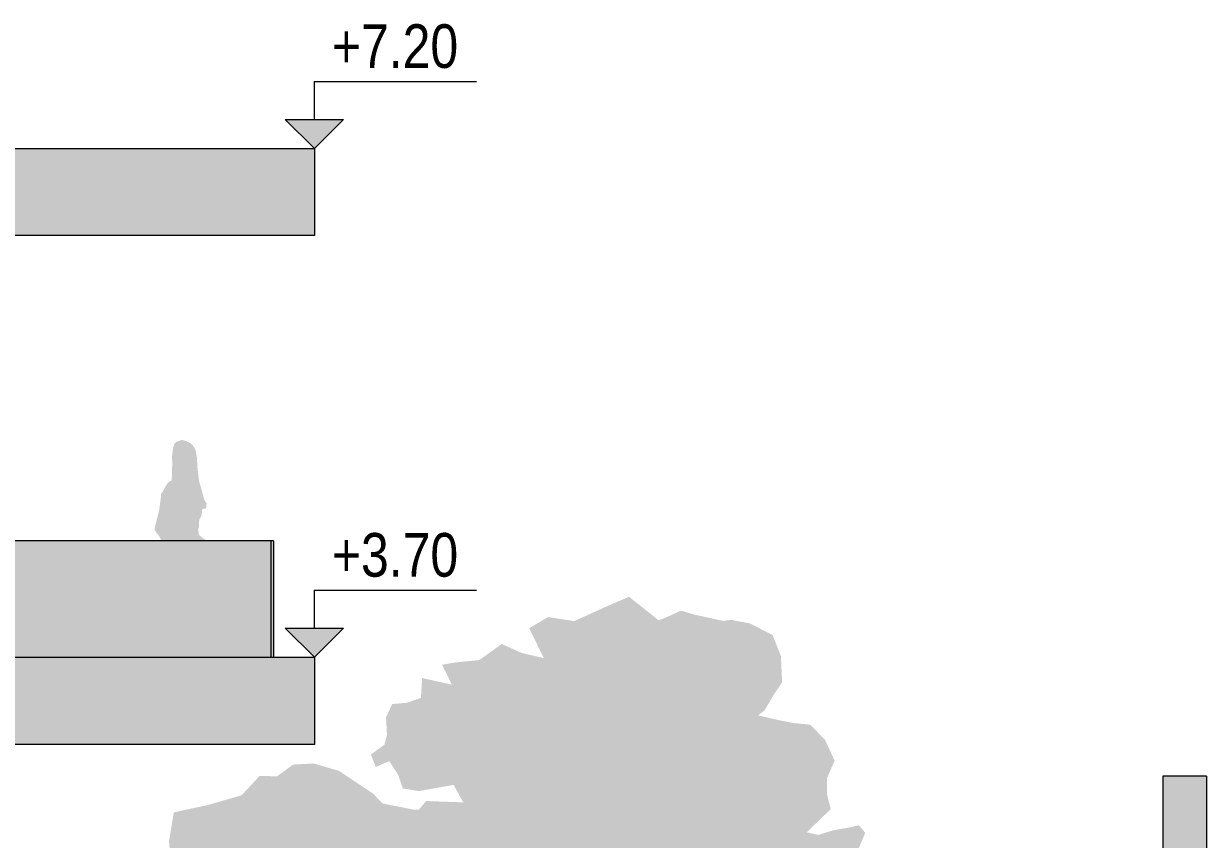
# Model space of a CAD drawing. Header units: centimetres. Extents: x -4381 to 5639, y -3920 to 4826.
# Drawn here: x 137.68 to 145.82, y 34.65 to 40.26 of the extents above; entities that cross this region are included whole.
import ezdxf
from ezdxf.xclip import XClip

# ---------------------------------------------------------------- set-up
doc = ezdxf.new("R2010")
doc.units = ezdxf.units.CM
doc.header["$MEASUREMENT"] = 0
doc.header["$XCLIPFRAME"] = 0
doc.set_wipeout_variables(frame=1)
doc.linetypes.add('Wipeout_Contour', pattern=[100, 0, -100])
for name, color, linetype in [('00- NIVEAUX', 7, 'Continuous'), ('Dalles', 7, 'Continuous'), ('Drawing & Figure', 7, 'Continuous'), ('Mur de clôture', 7, 'Continuous'), ('Structural - Bearing', 7, 'Continuous')]:
    doc.layers.add(name, color=color, linetype=linetype)
for name, color, linetype, lineweight in [('00- NIVEAUX_Pen_No__1', 7, 'Continuous', 5), ('Dalles_Pen_No__1', 7, 'Continuous', 5), ('Mur de clôture_Pen_No__7', 7, 'Continuous', 5), ('Structural - Bearing_Pen_No__1', 7, 'Continuous', 5)]:
    doc.layers.add(name, color=color, linetype=linetype, lineweight=lineweight)
for name, color, linetype, lineweight, true_color in [('00-TREES_Pen_No__181', 7, 'Continuous', 5, 0xddeaa8), ('00-TREES_Pen_No__185', 7, 'Continuous', 5, 0xbce39b), ('03-Personnages.2D_Pen_No__58', 7, 'Continuous', 5, 0xdf0000), ('Dalles_Pen_No__61', 7, 'Continuous', 5, 0x6a6a6a), ('Structural - Bearing_Pen_No__102', 7, 'Continuous', 5, 0xcccccc), ('Structural - Bearing_Pen_No__61', 7, 'Continuous', 5, 0x6a6a6a)]:
    doc.layers.add(name, color=color, linetype=linetype, lineweight=lineweight, true_color=true_color)
doc.styles.add('GENERATED_STYLE_2', font='')
doc.styles.get('GENERATED_STYLE_2').set_extended_font_data('Arial Narrow Occidental')

# ---------------------------------------------------------------- blocks, each defined once
blk = doc.blocks.new('Drawing_12_12', base_point=(564.4384, 32.2036))
at = {"layer": '00-TREES_Pen_No__181', "linetype": 'Continuous', "ltscale": 10}
h = blk.add_hatch(color=256, dxfattribs=at)
h.paths.add_polyline_path([(143.5176, 33.3025), (143.5015, 33.4221), (143.3989, 33.3985), (143.3823, 33.4572), (143.3317, 33.5356), (143.1958, 33.6122), (143.1372, 33.6054), (142.9836, 33.5968), (142.9574, 33.675), (143.0266, 33.7939), (143.2579, 33.7653), (143.3343, 33.8671), (143.4296, 33.8932), (143.4647, 34.0197), (143.4392, 34.1905), (143.3894, 34.3615), (143.39, 34.4469), (143.4004, 34.5321), (143.47, 34.6949), (143.4265, 34.7464), (143.3508, 34.7299), (143.2556, 34.7136), (143.1456, 34.6804), (143.0678, 34.698), (143.1194, 34.7488), (143.2323, 34.8576), (143.2063, 34.9602), (143.2072, 35.0724), (143.2593, 35.1914), (143.1922, 35.3358), (143.0906, 35.439), (142.981, 35.4496), (142.8861, 35.4674), (142.7328, 35.5027), (142.7769, 35.5365), (142.8362, 35.6384), (142.8979, 35.7306), (142.8896, 35.911), (142.8322, 36.0553), (142.6792, 36.1345), (142.5502, 36.1599), (142.4916, 36.153), (142.2945, 36.196), (142.2021, 36.2236), (142.1067, 36.1804), (142.048, 36.1565), (141.9535, 36.2328), (141.8445, 36.319), (141.6733, 36.2448), (141.4677, 36.1513), (141.2876, 36.1795), (141.1578, 36.1025), (141.2585, 35.897), (141.1052, 35.9323), (140.9692, 35.9943), (140.8148, 35.8834), (140.6537, 35.8676), (140.5585, 35.8513), (140.6257, 35.7142), (140.4213, 35.7597), (140.4129, 35.6233), (140.3176, 35.5899), (140.2151, 35.5809), (140.173, 35.4886), (140.1793, 35.3691), (140.1617, 35.301), (140.0686, 35.2335), (140.102, 35.1479), (140.195, 35.1886), (140.2552, 35.0955), (140.2886, 35.0001), (140.3981, 34.9822), (140.6374, 35.0242), (140.7047, 34.9043), (140.4488, 34.9136), (140.3627, 34.8119), (140.2359, 34.8055), (140.1848, 34.823), (140.1499, 34.7282), (140.1152, 34.6529), (140.0638, 34.6192), (140.0119, 34.5343), (140.0109, 34.4051), (140, 34.2613), (139.9234, 34.1327), (139.9562, 33.9545), (139.9896, 33.8689), (139.904, 33.8257), (139.9097, 33.6306), (139.7824, 33.5536), (139.8496, 33.4263), (139.9691, 33.4327), (140.0955, 33.3805), (140.2247, 33.3795), (140.2652, 33.2597), (140.2302, 33.1479), (140.2899, 32.9865), (140.2212, 32.9358), (140.0564, 32.7397), (140.0892, 32.5785), (140.1672, 32.5779), (140.3108, 32.5427), (140.3793, 32.5762), (140.4218, 32.3955), (140.4901, 32.4047), (140.6608, 32.4107), (140.7526, 32.3003), (140.9512, 32.4523), (141.1048, 32.4511), (141.1368, 32.4826), (141.2307, 32.338), (141.4017, 32.0734), (141.4507, 31.7999), (141.4657, 31.5341), (141.4381, 31.4246), (141.4128, 31.1982), (141.3324, 30.1208), (141.698, 30.1208), (141.6502, 30.663), (141.6749, 31.0385), (141.6994, 31.2965), (141.7209, 31.4297), (141.7226, 31.6442), (141.7242, 31.849), (141.7503, 32.0706), (141.7853, 32.1898), (142.0358, 32.417), (142.0177, 32.2904), (142.1271, 32.2554), (142.1087, 32.0751), (142.2445, 31.9814), (142.3809, 31.9706), (142.4839, 32.0478), (142.5189, 32.167), (142.6902, 32.251), (142.7177, 32.3361), (142.9398, 32.3685), (142.8459, 32.5131), (142.8292, 32.5644), (142.9489, 32.5976), (143.0517, 32.648), (143.0111, 32.7507), (143.0799, 32.8281), (143.2505, 32.817), (143.3877, 32.9013), (143.4397, 33.0033), (143.3727, 33.1671), (143.4656, 33.2005)])
h.paths.add_polyline_path([(141.9327, 32.4666), (141.7963, 32.3433), (141.7106, 32.2928), (141.6778, 32.4637), (141.6617, 32.5906), (141.7261, 32.7324), (141.8066, 32.726), (141.8572, 32.65), (141.9071, 32.479)], flags=0)
h.paths.add_polyline_path([(141.5489, 32.7187), (141.4809, 32.5408), (141.4898, 32.431), (141.5055, 32.2603), (141.4281, 32.3291), (141.2141, 32.567), (141.3114, 32.6787), (141.3969, 32.7121), (141.4993, 32.7113)], flags=0)
at = {"layer": '00-TREES_Pen_No__185', "linetype": 'Continuous', "lineweight": 0, "ltscale": 10, "true_color": 0x5e714d}
h = blk.add_hatch(color=77, dxfattribs=at)
h.paths.add_polyline_path([(141.3578, 32.5597), (141.2373, 32.6821), (141.2063, 32.7835), (141.2275, 32.9134), (141.1476, 33.047), (141.0591, 33.1894), (141.1011, 33.3799), (141.0503, 33.5422), (141.0024, 33.6958), (140.8819, 33.8181), (140.8632, 34.0091), (140.8933, 34.1621), (140.9547, 34.2512), (140.8945, 34.3124), (140.9068, 34.4048), (140.8058, 34.4345), (140.7049, 34.4758), (140.565, 34.6995), (140.5142, 34.8531), (140.3639, 34.8543), (140.1503, 34.8964), (140.0814, 34.9664), (139.8485, 35.1214), (139.6754, 35.1719), (139.5337, 35.1643), (139.4232, 35.0843), (139.3018, 35.0852), (139.1793, 34.9532), (138.9446, 34.8856), (138.713, 34.8354), (138.6796, 34.6333), (138.6983, 34.4423), (138.5676, 34.3624), (138.3928, 34.1903), (138.3825, 33.9794), (138.2489, 33.9081), (138.2598, 33.8184), (138.2184, 33.6973), (138.0757, 33.5655), (138.0835, 33.4555), (138.1229, 33.3222), (138.0619, 33.2823), (138.1212, 33.0997), (138.0797, 32.9786), (137.9695, 32.9303), (137.9969, 32.7364), (138.0563, 32.574), (138.0471, 32.5047), (137.9943, 32.4039), (137.9046, 32.3931), (137.9643, 32.2625), (138.053, 32.149), (138.1445, 32.0182), (138.1432, 31.8563), (138.0704, 31.7846), (138.081, 31.6631), (138.1702, 31.6133), (138.3628, 31.4701), (138.4834, 31.368), (138.5433, 31.2548), (138.5307, 31.1219), (138.631, 31.0199), (138.7635, 30.9582), (138.7512, 30.8571), (138.7093, 30.6753), (138.8013, 30.6138), (138.9719, 30.6125), (139.1258, 30.7038), (139.1756, 30.7844), (139.176, 30.8335), (139.3165, 30.6821), (139.3968, 30.6005), (139.4771, 30.5276), (139.516, 30.3249), (139.5456, 30.0414), (139.5443, 29.8795), (139.462, 29.698), (139.4389, 29.6662), (139.826, 29.6662), (139.7967, 29.9903), (139.7696, 30.2218), (139.6913, 30.5577), (139.7217, 30.7396), (139.8057, 31.1321), (139.9099, 31.1545), (139.9907, 31.1307), (140.0793, 30.9999), (140.07, 30.919), (140.1588, 30.8171), (140.3524, 30.8041), (140.483, 30.8638), (140.4955, 30.9851), (140.5847, 30.9352), (140.6173, 31.0362), (140.7903, 31.3499), (140.9247, 31.531), (140.9549, 31.6927), (141.0686, 31.8132), (141.1106, 32.0037), (141.0713, 32.1572), (141.0925, 32.2871), (141.1742, 32.379), (141.325, 32.4385)])
h.paths.add_polyline_path([(139.5987, 31.1524), (139.5195, 30.7614), (139.3983, 30.7913), (139.1925, 30.9983), (139.1976, 31.0155), (139.2503, 31.096), (139.3317, 31.1474), (139.4532, 31.1667)], flags=0)
at = {"layer": 'Mur de clôture', "linetype": 'Continuous', "lineweight": 0, "ltscale": 10, "true_color": 0x000000}
blk.add_hatch(color=18, dxfattribs=at).paths.add_polyline_path([(145.8167, 35.0841), (145.7429, 35.0841), (145.5167, 35.0841), (145.5167, 27.5036), (145.8167, 27.5036)])
at = {"layer": '00- NIVEAUX_Pen_No__1', "linetype": 'Continuous', "ltscale": 10}
for p, q in [((139.6797, 39.6036), (139.6797, 39.8613)), ((140.795, 39.8613), (139.6797, 39.8613)), ((139.4797, 39.6036), (139.8797, 39.6036)), ((139.6797, 36.1036), (139.6797, 36.3613)), ((140.795, 36.3613), (139.6797, 36.3613)), ((139.4797, 36.1036), (139.8797, 36.1036))]:
    blk.add_line(p, q, dxfattribs=at)
for p in [(139.6797, 39.8613), (139.6797, 36.3613)]:
    blk.add_point(p, dxfattribs=at)
at = {"layer": 'Mur de clôture_Pen_No__7', "linetype": 'Continuous', "ltscale": 10}
for p, q in [((145.5167, 35.0841), (145.5167, 27.5036)), ((145.8167, 35.0841), (145.8167, 27.5036))]:
    blk.add_line(p, q, dxfattribs=at)
at = {"layer": 'Mur de clôture_Pen_No__7', "linetype": 'Continuous', "ltscale": 10, "flags": 128}
blk.add_lwpolyline([(145.8167, 35.0841), (145.7429, 35.0841), (145.5167, 35.0841)], dxfattribs=at)
at = {"layer": '00- NIVEAUX_Pen_No__1', "linetype": 'Continuous', "char_height": 0.3, "attachment_point": 7, "style": 'GENERATED_STYLE_2'}
for s, insert in [('\\A1;{\\fArial Narrow Occidental|b0|i0|c0|p34;+7.20}', (139.7997, 39.9533)), ('\\A1;{\\fArial Narrow Occidental|b0|i0|c0|p34;+3.70}', (139.7997, 36.4531))]:
    blk.add_mtext(s, dxfattribs=dict(at, insert=insert))
at = {"color": 254, "linetype": 'Wipeout_Contour', "lineweight": 0, "ltscale": 525.444129}
blk.add_wipeout([(111.0797, 39.2036), (111.0797, 38.8036), (139.6797, 38.8036), (139.6797, 39.2036)], dxfattribs=at).dxf.layer = 'Dalles'
at = {"color": 254, "linetype": 'Wipeout_Contour', "lineweight": 0, "ltscale": 522.322384}
blk.add_wipeout([(111.3797, 35.7036), (139.6797, 35.7036), (139.6797, 35.9036), (111.3797, 35.9036)], dxfattribs=at).dxf.layer = 'Structural - Bearing'
at = {"layer": '00- NIVEAUX', "linetype": 'Continuous', "lineweight": 0, "true_color": 0x000000}
blk.add_hatch(color=18, dxfattribs=at).paths.add_polyline_path([(139.6797, 35.9036), (139.8797, 36.1036), (139.4797, 36.1036)])
at = {"layer": 'Dalles_Pen_No__61', "linetype": 'Continuous', "ltscale": 10}
blk.add_hatch(color=256, dxfattribs=at).paths.add_polyline_path([(111.0797, 39.2036), (111.0797, 38.8036), (139.6797, 38.8036), (139.6797, 39.2036)])
at = {"layer": 'Structural - Bearing_Pen_No__61', "linetype": 'Continuous', "ltscale": 10}
blk.add_hatch(color=256, dxfattribs=at).paths.add_polyline_path([(111.3797, 35.7036), (139.6797, 35.7036), (139.6797, 35.9036), (111.3797, 35.9036)])
at = {"layer": '00- NIVEAUX_Pen_No__1', "linetype": 'Continuous', "ltscale": 10}
for q in [(139.4797, 36.1036), (139.8797, 36.1036)]:
    blk.add_line((139.6797, 35.9036), q, dxfattribs=at)
at = {"layer": 'Dalles_Pen_No__1', "linetype": 'Continuous', "ltscale": 10}
blk.add_line((139.6797, 38.8036), (111.0797, 38.8036), dxfattribs=at)
at = {"color": 254, "linetype": 'Wipeout_Contour', "lineweight": 0, "ltscale": 521.419134}
blk.add_wipeout([(111.0797, 35.7036), (111.0797, 35.3036), (139.6797, 35.3036), (139.6797, 35.7036)], dxfattribs=at).dxf.layer = 'Dalles'
at = {"color": 254, "linetype": 'Wipeout_Contour', "lineweight": 0, "ltscale": 526.37172}
blk.add_wipeout([(111.3797, 39.2036), (139.6797, 39.2036), (139.6797, 39.4036), (111.3797, 39.4036)], dxfattribs=at).dxf.layer = 'Structural - Bearing'
at = {"color": 254, "linetype": 'Wipeout_Contour', "lineweight": 0, "ltscale": 522.339041}
blk.add_wipeout([(111.3797, 36.7036), (111.3797, 35.9036), (139.3997, 35.9036), (139.3997, 36.7036)], dxfattribs=at).dxf.layer = 'Structural - Bearing'
at = {"layer": '00- NIVEAUX', "linetype": 'Continuous', "lineweight": 0, "true_color": 0x000000}
blk.add_hatch(color=18, dxfattribs=at).paths.add_polyline_path([(139.6797, 39.4036), (139.8797, 39.6036), (139.4797, 39.6036)])
at = {"layer": '03-Personnages.2D_Pen_No__58', "linetype": 'Continuous', "lineweight": 0, "ltscale": 10, "true_color": 0x6f0000}
blk.add_hatch(color=16, dxfattribs=at).paths.add_polyline_path([(138.8891, 36.8514), (138.9021, 36.8753), (138.9065, 36.9013), (138.9088, 36.9254), (138.9304, 36.9254), (138.937, 36.9318), (138.937, 36.9404), (138.9326, 36.9514), (138.9414, 36.9556), (138.9392, 36.9622), (138.924, 36.9819), (138.9043, 37.0536), (138.8871, 37.1121), (138.8761, 37.1991), (138.8719, 37.2752), (138.8631, 37.3273), (138.85, 37.3512), (138.8326, 37.373), (138.8023, 37.3883), (138.7827, 37.3947), (138.7674, 37.3969), (138.7522, 37.3927), (138.7436, 37.3883), (138.7306, 37.3861), (138.7175, 37.373), (138.7087, 37.347), (138.7043, 37.3121), (138.7001, 37.2817), (138.7023, 37.2296), (138.7001, 37.1969), (138.7001, 37.1556), (138.6979, 37.1187), (138.6783, 37.1101), (138.6566, 37.0819), (138.6414, 37.0514), (138.6327, 37.0362), (138.6239, 37.0274), (138.6239, 37.0143), (138.6239, 37.0013), (138.6109, 36.9101), (138.5957, 36.8514), (138.5826, 36.7971), (138.5804, 36.7819), (138.587, 36.7688), (138.6131, 36.7362), (138.6266, 36.7036), (138.9391, 36.7036), (138.9065, 36.7276), (138.8849, 36.7448), (138.8849, 36.7644), (138.8783, 36.7775), (138.8871, 36.7991), (138.8849, 36.8318)])
at = {"layer": '03-Personnages.2D_Pen_No__58', "linetype": 'Continuous', "lineweight": 0, "ltscale": 10, "true_color": 0x370000}
blk.add_hatch(color=18, dxfattribs=at).paths.add_polyline_path([(138.6266, 36.7036), (138.6283, 36.6993), (138.6327, 36.6927), (138.6392, 36.6971), (138.6436, 36.6927), (138.6348, 36.6797), (138.6327, 36.66), (138.6305, 36.6362), (138.6217, 36.6079), (138.6175, 36.5753), (138.6153, 36.5384), (138.6153, 36.4971), (138.6131, 36.4711), (138.6131, 36.4601), (138.6153, 36.4558), (138.6131, 36.3863), (138.6109, 36.334), (138.6087, 36.2971), (138.5979, 36.2537), (138.5804, 36.2168), (138.5652, 36.1775), (138.5544, 36.132), (138.55, 36.0841), (138.548, 36.0384), (138.548, 35.9819), (138.5497, 35.9397), (138.5496, 35.9036), (138.6053, 35.9036), (138.6136, 35.9495), (138.6217, 35.9927), (138.6283, 36.0362), (138.637, 36.0841), (138.6392, 36.1058), (138.6522, 36.1428), (138.6588, 36.1603), (138.6718, 36.1819), (138.6871, 36.208), (138.6935, 36.232), (138.6979, 36.2492), (138.7065, 36.2645), (138.7131, 36.2905), (138.7217, 36.321), (138.7284, 36.3428), (138.7284, 36.2711), (138.7284, 36.232), (138.7348, 36.208), (138.737, 36.1755), (138.7348, 36.1515), (138.7326, 36.1124), (138.737, 36.0733), (138.75, 36.0342), (138.7652, 35.9863), (138.7718, 35.9559), (138.7761, 35.908), (138.7761, 35.9036), (138.8413, 35.9036), (138.8375, 35.9422), (138.84, 36.0027), (138.8379, 36.057), (138.8392, 36.1232), (138.8326, 36.1755), (138.8284, 36.1971), (138.8326, 36.221), (138.837, 36.2514), (138.8414, 36.2819), (138.8456, 36.308), (138.8588, 36.3558), (138.8631, 36.3863), (138.8675, 36.4276), (138.8653, 36.4362), (138.8739, 36.4406), (138.8761, 36.4775), (138.8761, 36.5298), (138.8761, 36.5731), (138.8827, 36.5905), (138.8891, 36.5883), (138.9132, 36.5993), (138.9304, 36.6145), (138.9456, 36.66), (138.95, 36.6797), (138.9456, 36.6927), (138.9392, 36.7035)])
at = {"layer": 'Dalles_Pen_No__61', "linetype": 'Continuous', "ltscale": 10}
blk.add_hatch(color=256, dxfattribs=at).paths.add_polyline_path([(111.0797, 35.7036), (111.0797, 35.3036), (139.6797, 35.3036), (139.6797, 35.7036)])
at = {"layer": 'Structural - Bearing_Pen_No__102', "linetype": 'Continuous', "ltscale": 10}
blk.add_hatch(color=256, dxfattribs=at).paths.add_polyline_path([(111.3797, 36.7036), (111.3797, 35.9036), (139.3997, 35.9036), (139.3997, 36.7036)])
at = {"layer": 'Structural - Bearing_Pen_No__61', "linetype": 'Continuous', "ltscale": 10}
blk.add_hatch(color=256, dxfattribs=at).paths.add_polyline_path([(111.3797, 39.2036), (139.6797, 39.2036), (139.6797, 39.4036), (111.3797, 39.4036)])
at = {"layer": '00- NIVEAUX_Pen_No__1', "linetype": 'Continuous', "ltscale": 10}
for q in [(139.4797, 39.6036), (139.8797, 39.6036)]:
    blk.add_line((139.6797, 39.4036), q, dxfattribs=at)
at = {"layer": 'Dalles_Pen_No__1', "linetype": 'Continuous', "ltscale": 10}
for p, q in [((139.6797, 39.2036), (139.6797, 38.8036)), ((139.6797, 35.7036), (139.6797, 35.3036)), ((139.6797, 35.3036), (111.0797, 35.3036))]:
    blk.add_line(p, q, dxfattribs=at)
at = {"layer": 'Structural - Bearing_Pen_No__1', "linetype": 'Continuous', "ltscale": 10}
for p, q in [((111.3797, 39.4036), (139.6797, 39.4036)), ((139.6797, 39.4036), (139.6797, 39.2036)), ((139.3997, 36.7036), (111.3797, 36.7036)), ((139.3797, 36.7036), (130.3497, 36.7036)), ((139.3797, 36.7036), (139.3797, 35.9036)), ((139.3997, 36.7036), (139.3997, 35.9036)), ((111.3797, 35.9036), (139.6797, 35.9036)), ((139.6797, 35.9036), (139.6797, 35.7036))]:
    blk.add_line(p, q, dxfattribs=at)

msp = doc.modelspace()

# ---------------------------------------------------------------- block references
at = {"layer": 'Drawing & Figure', "color": 151, "linetype": 'Continuous', "lineweight": 5, "ltscale": 10, "true_color": 0x80c2ff}
ref = msp.add_blockref('Drawing_12_12', (564.43842, 32.20361), dxfattribs=at)
XClip(ref).set_block_clipping_path([(101.4426918859, 23.6253966175), (149.8554874385, 45.1170657245)])

doc.saveas('drawing.dxf')
